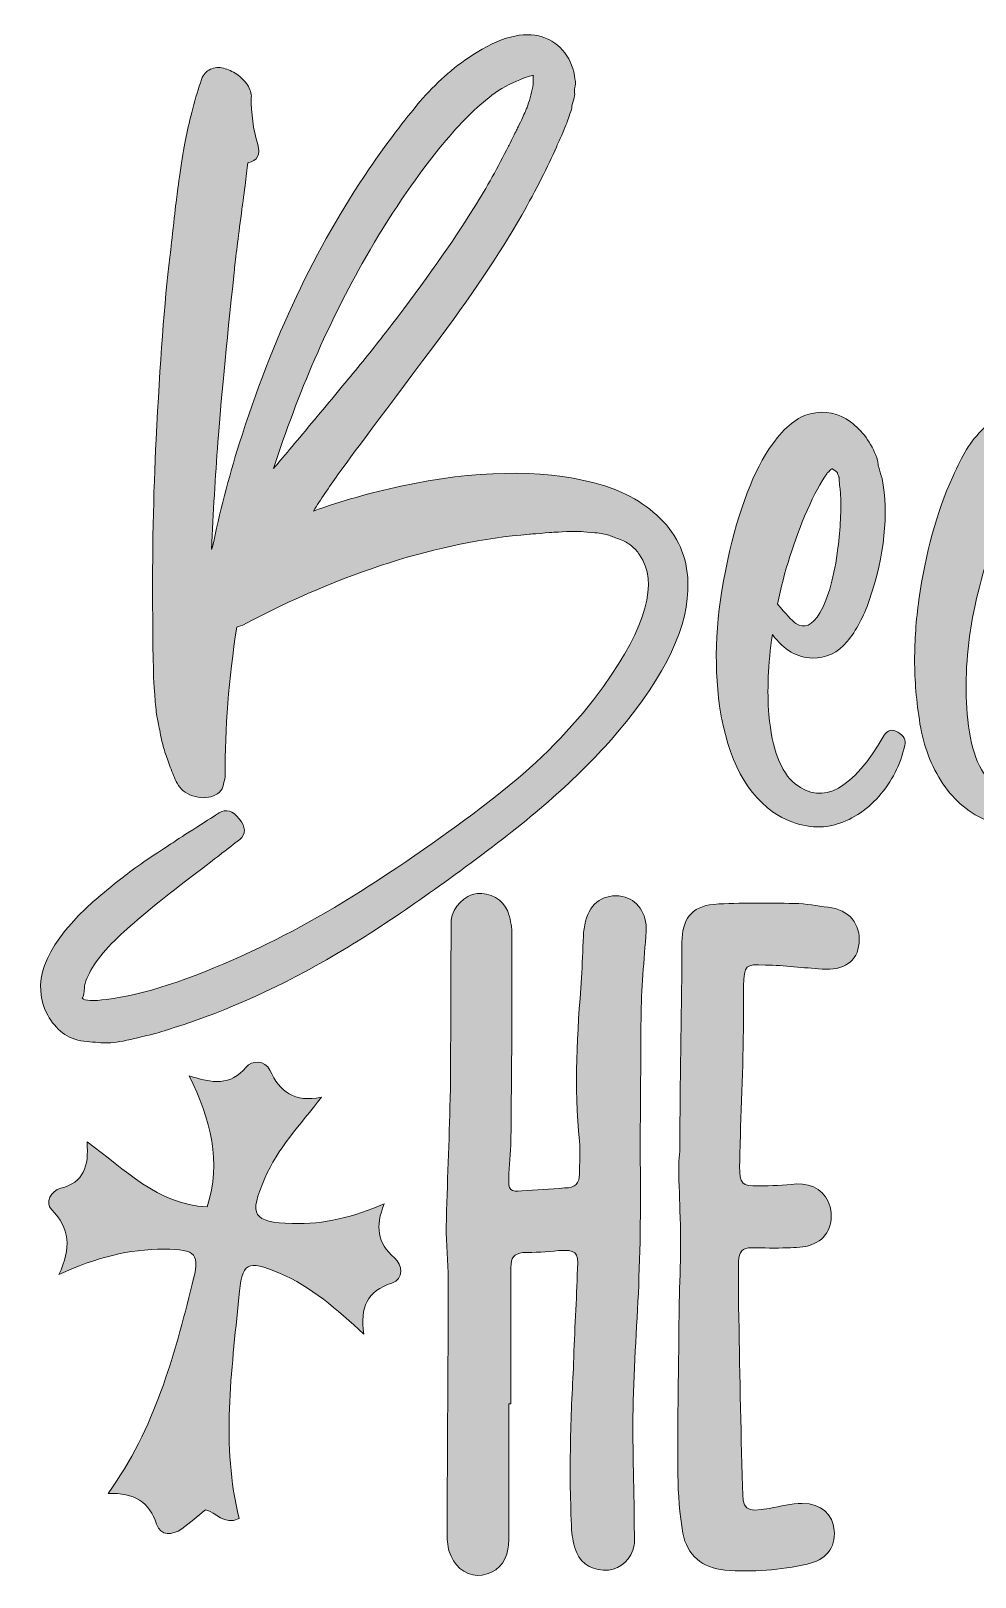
# Model space of a CAD drawing. Header units: inches. Extents: x 77 to 999, y -931 to -149.
# Drawn here: x 77 to 507, y -926 to -221 of the extents above; entities that cross this region are included whole.
import ezdxf

# ---------------------------------------------------------------- set-up
doc = ezdxf.new("R2010")
doc.units = ezdxf.units.IN
doc.header["$MEASUREMENT"] = 0
doc.layers.add('Layer 1', color=7, linetype='Continuous')

# ---------------------------------------------------------------- blocks, each defined once
blk = doc.blocks.new('block 3')
at = {"layer": 'Layer 1', "true_color": 0xff3c95}
h = blk.add_hatch(color=230, dxfattribs=at)
h.dxf.hatch_style = 2
edge = h.paths.add_edge_path()
edge.add_spline(control_points=[(294.79, -905.64), (294.79, -907.9), (294.79, -910.62), (294.34, -912.89), (293.43, -919.24), (288.9, -923.77), (282.55, -924.68), (277.11, -925.58), (270.77, -921.96), (268.5, -916.06), (267.14, -913.34), (266.68, -910.17), (266.68, -907.45), (266.68, -868.46), (267.14, -829.02), (267.14, -790.04), (267.14, -781.88), (266.23, -773.72), (266.23, -766.01), (266.68, -746.52), (267.59, -727.03), (268.04, -707.53), (268.5, -682.6), (268.04, -658.12), (268.5, -633.19), (268.5, -630.92), (268.5, -628.65), (268.5, -626.39), (269.4, -620.04), (274.39, -615.05), (280.28, -614.15), (286.18, -613.69), (292.07, -616.87), (294.34, -622.31), (295.24, -625.48), (296.15, -628.65), (296.15, -631.83), (296.15, -663.56), (296.15, -694.84), (295.7, -726.57), (295.7, -732.47), (294.79, -738.36), (294.79, -743.8), (294.34, -749.24), (295.7, -750.15), (300.68, -749.69), (307.03, -749.24), (313.83, -748.79), (320.18, -748.33), (325.16, -748.33), (326.98, -746.06), (326.98, -741.99), (326.98, -737), (327.43, -732.01), (326.98, -727.03), (324.26, -702.09), (326.07, -677.61), (327.88, -652.68), (328.34, -646.33), (328.34, -639.99), (328.79, -633.64), (328.79, -631.37), (329.24, -629.11), (329.7, -626.84), (331.96, -618.23), (338.31, -614.15), (346.47, -615.51), (353.27, -616.87), (357.8, -623.21), (357.35, -631.37), (356.44, -644.52), (355.08, -657.67), (355.08, -671.27), (354.63, -687.59), (355.08, -703.91), (354.63, -720.23), (354.63, -741.99), (355.08, -763.29), (354.18, -785.05), (353.72, -805), (351.91, -824.94), (351.46, -845.34), (351, -864.38), (351.91, -883.42), (351.91, -902.92), (351.91, -905.64), (352.36, -908.36), (351.91, -911.08), (350.55, -917.42), (346.02, -921.5), (340.12, -922.41), (333.78, -922.86), (327.88, -920.14), (325.62, -914.25), (324.26, -911.08), (323.8, -907.45), (323.35, -904.28), (322.9, -891.58), (322.44, -878.44), (322.9, -865.74), (322.9, -853.05), (323.8, -840.36), (324.26, -828.12), (324.71, -813.61), (325.62, -799.56), (326.07, -785.05), (326.52, -777.34), (325.16, -776.44), (317.46, -776.89), (312.02, -777.34), (306.58, -777.8), (301.14, -777.8), (297.06, -778.25), (295.7, -780.06), (295.7, -784.6), (295.7, -805.45), (295.7, -825.85), (295.7, -846.7), (295.24, -846.7), (295.24, -846.7), (294.79, -846.7), (294.79, -866.2), (294.79, -886.14), (294.79, -905.64)], knot_values=[0, 0, 0, 0, 1, 1, 1, 2, 2, 2, 3, 3, 3, 4, 4, 4, 5, 5, 5, 6, 6, 6, 7, 7, 7, 8, 8, 8, 9, 9, 9, 10, 10, 10, 11, 11, 11, 12, 12, 12, 13, 13, 13, 14, 14, 14, 15, 15, 15, 16, 16, 16, 17, 17, 17, 18, 18, 18, 19, 19, 19, 20, 20, 20, 21, 21, 21, 22, 22, 22, 23, 23, 23, 24, 24, 24, 25, 25, 25, 26, 26, 26, 27, 27, 27, 28, 28, 28, 29, 29, 29, 30, 30, 30, 31, 31, 31, 32, 32, 32, 33, 33, 33, 34, 34, 34, 35, 35, 35, 36, 36, 36, 37, 37, 37, 38, 38, 38, 39, 39, 39, 40, 40, 40, 41, 41, 41, 41], degree=3, periodic=1)
h = blk.add_hatch(color=230, dxfattribs=at)
h.dxf.hatch_style = 2
edge = h.paths.add_edge_path()
edge.add_spline(control_points=[(372.76, -758.76), (372.76, -751.51), (371.86, -743.8), (372.31, -736.09), (372.76, -732.01), (372.76, -728.39), (372.76, -723.85), (372.76, -694.84), (373.67, -665.83), (373.67, -636.36), (373.67, -626.39), (377.75, -620.04), (388.18, -619.13), (400.41, -618.23), (412.65, -618.68), (424.89, -618.68), (430.33, -618.68), (435.32, -620.04), (440.31, -620.49), (449.83, -621.4), (455.27, -628.2), (454.36, -636.81), (453.91, -644.97), (447.11, -649.51), (437.59, -648.6), (428.97, -648.15), (420.36, -646.79), (411.75, -646.79), (402.23, -646.33), (402.23, -646.79), (401.78, -656.31), (401.78, -677.61), (401.32, -698.92), (400.41, -720.68), (400.41, -726.57), (399.96, -732.47), (399.96, -738.36), (399.96, -746.52), (400.87, -747.43), (408.57, -747.43), (414.47, -747.43), (419.91, -746.97), (425.8, -746.52), (433.51, -746.06), (439.4, -750.15), (441.21, -756.95), (443.03, -764.65), (439.85, -771.9), (432.6, -774.17), (429.43, -775.53), (425.35, -775.53), (421.72, -775.53), (416.28, -775.99), (410.84, -775.53), (405.4, -775.53), (401.32, -775.53), (399.51, -777.34), (399.51, -781.88), (399.51, -788.68), (399.51, -795.48), (399.51, -802.28), (399.96, -829.48), (400.41, -857.13), (401.32, -884.33), (401.32, -895.21), (402.23, -896.12), (413.56, -894.3), (418.55, -893.4), (423.53, -892.04), (428.52, -892.04), (437.14, -892.04), (442.57, -897.02), (443.03, -904.28), (443.93, -912.44), (438.95, -917.88), (430.79, -919.69), (418.55, -922.41), (405.85, -923.32), (393.16, -922.41), (383.19, -921.5), (375.94, -915.61), (374.12, -905.64), (370.95, -888.41), (371.86, -869.37), (371.86, -852.14), (371.86, -838.09), (372.31, -824.04), (372.31, -809.98), (372.31, -793.21), (373.67, -775.99), (372.76, -758.76)], knot_values=[0, 0, 0, 0, 1, 1, 1, 2, 2, 2, 3, 3, 3, 4, 4, 4, 5, 5, 5, 6, 6, 6, 7, 7, 7, 8, 8, 8, 9, 9, 9, 10, 10, 10, 11, 11, 11, 12, 12, 12, 13, 13, 13, 14, 14, 14, 15, 15, 15, 16, 16, 16, 17, 17, 17, 18, 18, 18, 19, 19, 19, 20, 20, 20, 21, 21, 21, 22, 22, 22, 23, 23, 23, 24, 24, 24, 25, 25, 25, 26, 26, 26, 27, 27, 27, 28, 28, 28, 29, 29, 29, 30, 30, 30, 30], degree=3, periodic=1)
at = {"layer": 'Layer 1', "lineweight": 0}
for points, knots in [([(294.79, -905.64), (294.79, -907.9), (294.79, -910.62), (294.34, -912.89), (293.43, -919.24), (288.9, -923.77), (282.55, -924.68), (277.11, -925.58), (270.77, -921.96), (268.5, -916.06), (267.14, -913.34), (266.68, -910.17), (266.68, -907.45), (266.68, -868.46), (267.14, -829.02), (267.14, -790.04), (267.14, -781.88), (266.23, -773.72), (266.23, -766.01), (266.68, -746.52), (267.59, -727.03), (268.04, -707.53), (268.5, -682.6), (268.04, -658.12), (268.5, -633.19), (268.5, -630.92), (268.5, -628.65), (268.5, -626.39), (269.4, -620.04), (274.39, -615.05), (280.28, -614.15), (286.18, -613.69), (292.07, -616.87), (294.34, -622.31), (295.24, -625.48), (296.15, -628.65), (296.15, -631.83), (296.15, -663.56), (296.15, -694.84), (295.7, -726.57), (295.7, -732.47), (294.79, -738.36), (294.79, -743.8), (294.34, -749.24), (295.7, -750.15), (300.68, -749.69), (307.03, -749.24), (313.83, -748.79), (320.18, -748.33), (325.16, -748.33), (326.98, -746.06), (326.98, -741.99), (326.98, -737), (327.43, -732.01), (326.98, -727.03), (324.26, -702.09), (326.07, -677.61), (327.88, -652.68), (328.34, -646.33), (328.34, -639.99), (328.79, -633.64), (328.79, -631.37), (329.24, -629.11), (329.7, -626.84), (331.96, -618.23), (338.31, -614.15), (346.47, -615.51), (353.27, -616.87), (357.8, -623.21), (357.35, -631.37), (356.44, -644.52), (355.08, -657.67), (355.08, -671.27), (354.63, -687.59), (355.08, -703.91), (354.63, -720.23), (354.63, -741.99), (355.08, -763.29), (354.18, -785.05), (353.72, -805), (351.91, -824.94), (351.46, -845.34), (351, -864.38), (351.91, -883.42), (351.91, -902.92), (351.91, -905.64), (352.36, -908.36), (351.91, -911.08), (350.55, -917.42), (346.02, -921.5), (340.12, -922.41), (333.78, -922.86), (327.88, -920.14), (325.62, -914.25), (324.26, -911.08), (323.8, -907.45), (323.35, -904.28), (322.9, -891.58), (322.44, -878.44), (322.9, -865.74), (322.9, -853.05), (323.8, -840.36), (324.26, -828.12), (324.71, -813.61), (325.62, -799.56), (326.07, -785.05), (326.52, -777.34), (325.16, -776.44), (317.46, -776.89), (312.02, -777.34), (306.58, -777.8), (301.14, -777.8), (297.06, -778.25), (295.7, -780.06), (295.7, -784.6), (295.7, -805.45), (295.7, -825.85), (295.7, -846.7), (295.24, -846.7), (295.24, -846.7), (294.79, -846.7), (294.79, -866.2), (294.79, -886.14), (294.79, -905.64)], [0, 0, 0, 0, 1, 1, 1, 2, 2, 2, 3, 3, 3, 4, 4, 4, 5, 5, 5, 6, 6, 6, 7, 7, 7, 8, 8, 8, 9, 9, 9, 10, 10, 10, 11, 11, 11, 12, 12, 12, 13, 13, 13, 14, 14, 14, 15, 15, 15, 16, 16, 16, 17, 17, 17, 18, 18, 18, 19, 19, 19, 20, 20, 20, 21, 21, 21, 22, 22, 22, 23, 23, 23, 24, 24, 24, 25, 25, 25, 26, 26, 26, 27, 27, 27, 28, 28, 28, 29, 29, 29, 30, 30, 30, 31, 31, 31, 32, 32, 32, 33, 33, 33, 34, 34, 34, 35, 35, 35, 36, 36, 36, 37, 37, 37, 38, 38, 38, 39, 39, 39, 40, 40, 40, 41, 41, 41, 41]), ([(372.76, -758.76), (372.76, -751.51), (371.86, -743.8), (372.31, -736.09), (372.76, -732.01), (372.76, -728.39), (372.76, -723.85), (372.76, -694.84), (373.67, -665.83), (373.67, -636.36), (373.67, -626.39), (377.75, -620.04), (388.18, -619.13), (400.41, -618.23), (412.65, -618.68), (424.89, -618.68), (430.33, -618.68), (435.32, -620.04), (440.31, -620.49), (449.83, -621.4), (455.27, -628.2), (454.36, -636.81), (453.91, -644.97), (447.11, -649.51), (437.59, -648.6), (428.97, -648.15), (420.36, -646.79), (411.75, -646.79), (402.23, -646.33), (402.23, -646.79), (401.78, -656.31), (401.78, -677.61), (401.32, -698.92), (400.41, -720.68), (400.41, -726.57), (399.96, -732.47), (399.96, -738.36), (399.96, -746.52), (400.87, -747.43), (408.57, -747.43), (414.47, -747.43), (419.91, -746.97), (425.8, -746.52), (433.51, -746.06), (439.4, -750.15), (441.21, -756.95), (443.03, -764.65), (439.85, -771.9), (432.6, -774.17), (429.43, -775.53), (425.35, -775.53), (421.72, -775.53), (416.28, -775.99), (410.84, -775.53), (405.4, -775.53), (401.32, -775.53), (399.51, -777.34), (399.51, -781.88), (399.51, -788.68), (399.51, -795.48), (399.51, -802.28), (399.96, -829.48), (400.41, -857.13), (401.32, -884.33), (401.32, -895.21), (402.23, -896.12), (413.56, -894.3), (418.55, -893.4), (423.53, -892.04), (428.52, -892.04), (437.14, -892.04), (442.57, -897.02), (443.03, -904.28), (443.93, -912.44), (438.95, -917.88), (430.79, -919.69), (418.55, -922.41), (405.85, -923.32), (393.16, -922.41), (383.19, -921.5), (375.94, -915.61), (374.12, -905.64), (370.95, -888.41), (371.86, -869.37), (371.86, -852.14), (371.86, -838.09), (372.31, -824.04), (372.31, -809.98), (372.31, -793.21), (373.67, -775.99), (372.76, -758.76)], [0, 0, 0, 0, 1, 1, 1, 2, 2, 2, 3, 3, 3, 4, 4, 4, 5, 5, 5, 6, 6, 6, 7, 7, 7, 8, 8, 8, 9, 9, 9, 10, 10, 10, 11, 11, 11, 12, 12, 12, 13, 13, 13, 14, 14, 14, 15, 15, 15, 16, 16, 16, 17, 17, 17, 18, 18, 18, 19, 19, 19, 20, 20, 20, 21, 21, 21, 22, 22, 22, 23, 23, 23, 24, 24, 24, 25, 25, 25, 26, 26, 26, 27, 27, 27, 28, 28, 28, 29, 29, 29, 30, 30, 30, 30])]:
    blk.add_open_spline(points, degree=3, knots=knots, dxfattribs=at)
blk = doc.blocks.new('block 4')
at = {"layer": 'Layer 1', "true_color": 0x04d3da}
h = blk.add_hatch(color=132, dxfattribs=at)
h.dxf.hatch_style = 2
edge = h.paths.add_edge_path()
edge.add_spline(control_points=[(333.64, -427.1), (308.77, -420.85), (279.41, -421.37), (245.56, -428.66), (231.63, -431.65), (218.35, -435.43), (205.72, -439.98), (208.98, -434.78), (212.69, -429.25), (216.86, -423.39), (219.46, -419.74), (233.97, -400.28), (260.4, -365), (277.2, -342.73), (290.61, -322.82), (300.63, -305.24), (307.27, -293.39), (312.54, -283.04), (316.45, -274.19), (316.58, -273.8), (317, -272.82), (317.72, -271.26), (318.43, -269.7), (318.89, -268.72), (319.08, -268.33), (319.28, -267.94), (319.7, -266.93), (320.36, -265.3), (321.01, -263.68), (321.4, -262.64), (321.53, -262.18), (321.66, -261.72), (322.02, -260.68), (322.6, -259.05), (323.19, -257.43), (323.48, -256.39), (323.48, -255.93), (323.48, -255.48), (323.74, -254.44), (324.26, -252.81), (324.78, -251.18), (324.94, -250.14), (324.75, -249.68), (324.55, -249.23), (324.62, -248.15), (324.94, -246.46), (325.27, -244.77), (325.24, -243.66), (324.85, -243.14), (324.46, -238.71), (322.92, -234.74), (320.26, -231.23), (317.59, -227.71), (314.17, -225.3), (310.01, -224), (301.41, -221.27), (290.74, -224.07), (277.98, -232.4), (269.26, -238.13), (261.35, -245.16), (254.25, -253.49), (247.15, -261.82), (239.44, -272.04), (231.11, -284.15), (206.63, -319.95), (186.91, -361.68), (171.94, -409.33), (166.99, -424.95), (162.89, -440.77), (159.64, -456.78), (159.5, -456.91), (159.44, -457.04), (159.44, -457.17), (159.44, -457.3), (159.37, -457.37), (159.25, -457.37), (160.03, -440.7), (161, -424.43), (162.18, -408.54), (163.47, -391.36), (165.95, -365.58), (169.6, -331.21), (170.12, -325.88), (171.12, -317.64), (172.62, -306.51), (174.12, -295.38), (175.19, -287.01), (175.84, -281.41), (180.27, -280.37), (181.77, -277.58), (180.34, -273.02), (178.25, -265.99), (177.28, -258.83), (177.41, -251.54), (177.54, -249.71), (176.95, -247.83), (175.65, -245.87), (174.35, -243.92), (172.72, -242.29), (170.77, -240.99), (168.82, -239.69), (166.79, -238.78), (164.71, -238.26), (162.63, -237.74), (160.64, -237.9), (158.76, -238.75), (156.87, -239.59), (155.54, -241.12), (154.75, -243.33), (153.32, -247.37), (151.99, -251.8), (150.75, -256.61), (149.51, -261.43), (148.51, -265.69), (147.72, -269.4), (146.94, -273.12), (146.13, -277.87), (145.28, -283.66), (144.44, -289.45), (143.82, -293.85), (143.43, -296.84), (143.04, -299.84), (142.48, -304.59), (141.77, -311.1), (141.05, -317.61), (140.56, -322.03), (140.3, -324.38), (137.83, -344.56), (135.74, -372.22), (134.05, -407.37), (132.75, -432.11), (132.23, -459.12), (132.49, -488.42), (132.49, -489.07), (132.49, -491.57), (132.49, -495.93), (132.49, -500.3), (132.52, -503), (132.59, -504.04), (132.65, -505.08), (132.72, -507.55), (132.79, -511.46), (132.85, -515.37), (132.95, -518.03), (133.08, -519.47), (133.21, -520.9), (133.4, -523.37), (133.66, -526.89), (133.92, -530.4), (134.25, -533.04), (134.64, -534.8), (135.03, -536.55), (135.52, -538.96), (136.1, -542.02), (136.69, -545.08), (137.34, -547.65), (138.06, -549.74), (138.77, -551.82), (139.59, -554.13), (140.5, -556.67), (141.41, -559.21), (142.45, -561.65), (143.62, -563.99), (144.92, -566.6), (147.27, -568.48), (150.65, -569.65), (154.04, -570.83), (157.2, -570.86), (160.12, -569.75), (163.05, -568.65), (164.65, -566.53), (164.91, -563.41), (165.3, -562.62), (165.5, -561.58), (165.5, -560.28), (165.36, -539.06), (167.12, -516.6), (170.77, -492.91), (171.16, -492.78), (172.07, -492.45), (173.5, -491.93), (219.07, -467.85), (262.62, -454.05), (304.15, -450.53), (304.41, -450.53), (306.1, -450.4), (309.22, -450.14), (312.35, -449.88), (314.37, -449.72), (315.28, -449.65), (316.19, -449.59), (318.17, -449.49), (321.23, -449.36), (324.29, -449.23), (326.51, -449.23), (327.87, -449.36), (329.24, -449.49), (331.29, -449.65), (334.03, -449.85), (336.76, -450.04), (338.87, -450.43), (340.37, -451.02), (341.87, -451.6), (343.59, -452.26), (345.55, -452.97), (347.5, -453.69), (349.19, -454.63), (350.62, -455.8), (352.05, -456.98), (353.29, -458.34), (354.34, -459.9), (363.06, -472.4), (357.59, -492.39), (337.93, -519.86), (326.08, -536.26), (311.76, -551.3), (294.97, -564.97), (278.17, -578.64), (258.26, -593.02), (235.21, -608.12), (213.6, -622.19), (193.23, -633.51), (174.09, -642.1), (148.96, -653.69), (128.06, -660.46), (111.4, -662.41), (105.28, -663.32), (101.57, -663.13), (100.27, -661.83), (100.66, -661.96), (100.98, -660.85), (101.25, -658.51), (101.38, -656.68), (101.51, -655.58), (101.64, -655.19), (103.46, -649.07), (108.47, -642.04), (116.67, -634.1), (123.31, -627.72), (133.57, -619.22), (147.43, -608.61), (161.3, -598), (169.53, -591.65), (172.13, -589.57), (175, -587.1), (174.93, -583.97), (171.94, -580.2), (168.94, -576.42), (165.89, -575.51), (162.76, -577.47), (160.94, -578.64), (157.52, -580.82), (152.51, -584.01), (147.49, -587.2), (143.85, -589.54), (141.57, -591.04), (139.29, -592.53), (135.97, -594.75), (131.61, -597.68), (127.25, -600.61), (123.7, -603.11), (120.97, -605.2), (118.24, -607.28), (115.11, -609.75), (111.6, -612.62), (108.08, -615.48), (104.89, -618.28), (102.03, -621.01), (82.76, -639.37), (76.97, -655.58), (84.65, -669.64), (86.47, -672.89), (88.72, -675.56), (91.38, -677.65), (94.05, -679.73), (97.27, -681), (101.05, -681.45), (104.83, -681.91), (108.15, -682.17), (111.01, -682.24), (113.87, -682.3), (117.68, -681.78), (122.43, -680.67), (127.19, -679.57), (130.57, -678.75), (132.59, -678.23), (134.61, -677.71), (137.83, -676.73), (142.26, -675.3), (166.86, -667.49), (191.53, -656.29), (216.27, -641.71), (235.14, -630.65), (258.06, -614.96), (285.01, -594.65), (309.74, -576.16), (329.53, -558.2), (344.37, -540.75), (366.38, -514.71), (377.05, -491.93), (376.4, -472.4), (376.01, -460.82), (371.78, -451.12), (363.71, -443.31), (355.63, -435.49), (345.61, -430.09), (333.64, -427.1)], knot_values=[0, 0, 0, 0, 1, 1, 1, 2, 2, 2, 3, 3, 3, 4, 4, 4, 5, 5, 5, 6, 6, 6, 7, 7, 7, 8, 8, 8, 9, 9, 9, 10, 10, 10, 11, 11, 11, 12, 12, 12, 13, 13, 13, 14, 14, 14, 15, 15, 15, 16, 16, 16, 17, 17, 17, 18, 18, 18, 19, 19, 19, 20, 20, 20, 21, 21, 21, 22, 22, 22, 23, 23, 23, 24, 24, 24, 25, 25, 25, 26, 26, 26, 27, 27, 27, 28, 28, 28, 29, 29, 29, 30, 30, 30, 31, 31, 31, 32, 32, 32, 33, 33, 33, 34, 34, 34, 35, 35, 35, 36, 36, 36, 37, 37, 37, 38, 38, 38, 39, 39, 39, 40, 40, 40, 41, 41, 41, 42, 42, 42, 43, 43, 43, 44, 44, 44, 45, 45, 45, 46, 46, 46, 47, 47, 47, 48, 48, 48, 49, 49, 49, 50, 50, 50, 51, 51, 51, 52, 52, 52, 53, 53, 53, 54, 54, 54, 55, 55, 55, 56, 56, 56, 57, 57, 57, 58, 58, 58, 59, 59, 59, 60, 60, 60, 61, 61, 61, 62, 62, 62, 63, 63, 63, 64, 64, 64, 65, 65, 65, 66, 66, 66, 67, 67, 67, 68, 68, 68, 69, 69, 69, 70, 70, 70, 71, 71, 71, 72, 72, 72, 73, 73, 73, 74, 74, 74, 75, 75, 75, 76, 76, 76, 77, 77, 77, 78, 78, 78, 79, 79, 79, 80, 80, 80, 81, 81, 81, 82, 82, 82, 83, 83, 83, 84, 84, 84, 85, 85, 85, 86, 86, 86, 87, 87, 87, 88, 88, 88, 89, 89, 89, 90, 90, 90, 91, 91, 91, 92, 92, 92, 93, 93, 93, 94, 94, 94, 95, 95, 95, 96, 96, 96, 97, 97, 97, 98, 98, 98, 99, 99, 99, 100, 100, 100, 101, 101, 101, 102, 102, 102, 102], degree=3, periodic=1)
edge = h.paths.add_edge_path()
edge.add_spline(control_points=[(187.56, -420.65), (198.63, -386.15), (212.62, -354.06), (229.55, -324.38), (240.22, -305.76), (251.35, -289.29), (262.94, -274.97), (271.27, -264.69), (278.82, -256.94), (285.6, -251.73), (289.37, -248.61), (293.6, -246.07), (298.29, -244.12), (302.3, -242.33), (304.87, -241.51), (306.02, -241.64), (305.83, -241.78), (305.79, -242.39), (305.91, -243.53), (305.91, -244.44), (305.91, -245.09), (305.91, -245.48), (305.64, -247.04), (305.29, -248.71), (304.83, -250.46), (304.37, -252.22), (303.92, -253.75), (303.46, -255.05), (303.01, -256.35), (302.29, -258.05), (301.32, -260.13), (300.34, -262.21), (299.62, -263.71), (299.17, -264.62), (298.71, -265.53), (297.9, -267.16), (296.73, -269.5), (295.55, -271.85), (294.84, -273.28), (294.58, -273.8), (290.02, -283.17), (284.81, -292.48), (278.95, -301.72), (268.8, -318), (256.3, -335.77), (241.46, -355.04), (236.38, -361.68), (230.85, -368.64), (224.86, -375.93), (218.87, -383.22), (212.17, -391.3), (204.75, -400.15), (197.33, -409), (191.6, -415.84), (187.56, -420.65)], knot_values=[0, 0, 0, 0, 1, 1, 1, 2, 2, 2, 3, 3, 3, 4, 4, 4, 5, 5, 5, 6, 6, 6, 7, 7, 7, 8, 8, 8, 9, 9, 9, 10, 10, 10, 11, 11, 11, 12, 12, 12, 13, 13, 13, 14, 14, 14, 15, 15, 15, 16, 16, 16, 17, 17, 17, 18, 18, 18, 18], degree=3, periodic=1)
h = blk.add_hatch(color=132, dxfattribs=at)
h.dxf.hatch_style = 2
edge = h.paths.add_edge_path()
edge.add_spline(control_points=[(472.09, -540.75), (469.36, -539.19), (467.27, -539.65), (465.84, -542.12), (451.52, -566.86), (437.98, -574.21), (425.22, -564.19), (418.71, -558.98), (414.74, -548.5), (413.31, -532.74), (412.4, -521.94), (412.92, -509.77), (414.87, -496.23), (420.21, -503.26), (426.26, -506.84), (433.03, -506.97), (439.41, -507.1), (444.72, -504.59), (448.95, -499.45), (453.18, -494.31), (456.53, -488.09), (459.01, -480.8), (466.04, -459.97), (467.99, -441.42), (464.87, -425.14), (464.73, -424.63), (464.57, -424.04), (464.38, -423.39), (464.18, -422.74), (463.95, -421.99), (463.69, -421.14), (463.43, -420.29), (463.23, -419.68), (463.11, -419.29), (463.11, -418.38), (462.91, -417.2), (462.52, -415.77), (459.92, -408.87), (455.91, -403.4), (450.51, -399.37), (445.11, -395.33), (438.96, -394.09), (432.06, -395.66), (426.46, -396.96), (420.73, -401.58), (414.87, -409.52), (406.41, -421.37), (399.57, -439.14), (394.37, -462.83), (389.16, -486.79), (387.99, -508.79), (390.85, -528.84), (394.5, -553.45), (403.41, -570.04), (417.61, -578.64), (426.46, -583.58), (434.82, -585.05), (442.7, -583.03), (450.58, -581.01), (457.48, -576.65), (463.4, -569.95), (469.32, -563.24), (473.26, -555.53), (475.21, -546.81), (475.86, -544.33), (474.82, -542.31), (472.09, -540.75)], knot_values=[0, 0, 0, 0, 1, 1, 1, 2, 2, 2, 3, 3, 3, 4, 4, 4, 5, 5, 5, 6, 6, 6, 7, 7, 7, 8, 8, 8, 9, 9, 9, 10, 10, 10, 11, 11, 11, 12, 12, 12, 13, 13, 13, 14, 14, 14, 15, 15, 15, 16, 16, 16, 17, 17, 17, 18, 18, 18, 19, 19, 19, 20, 20, 20, 21, 21, 21, 22, 22, 22, 22], degree=3, periodic=1)
edge = h.paths.add_edge_path()
edge.add_spline(control_points=[(430.69, -439.79), (433.94, -432.37), (436.94, -426.77), (439.67, -423), (439.67, -423), (439.87, -422.6), (439.87, -422.6), (440.13, -422.48), (440.48, -422.18), (440.94, -421.73), (441.4, -421.27), (441.76, -420.92), (442.02, -420.65), (443.45, -421.7), (444.29, -422.28), (444.56, -422.41), (444.56, -422.67), (444.62, -423), (444.75, -423.39), (444.88, -423.78), (445.01, -424.1), (445.14, -424.36), (445.14, -424.49), (445.21, -424.63), (445.34, -424.75), (445.34, -424.75), (445.34, -425.14), (445.34, -425.14), (445.34, -425.8), (445.4, -426.8), (445.53, -428.17), (445.66, -429.54), (445.79, -430.55), (445.92, -431.2), (446.31, -439.53), (445.92, -448.06), (444.75, -456.78), (443.19, -469.54), (440.45, -479.37), (436.55, -486.27), (433.03, -492.13), (429.39, -493.76), (425.61, -491.15), (423.66, -489.72), (420.86, -486.79), (417.22, -482.36), (420.21, -467.65), (424.7, -453.46), (430.69, -439.79)], knot_values=[0, 0, 0, 0, 1, 1, 1, 2, 2, 2, 3, 3, 3, 4, 4, 4, 5, 5, 5, 6, 6, 6, 7, 7, 7, 8, 8, 8, 9, 9, 9, 10, 10, 10, 11, 11, 11, 12, 12, 12, 13, 13, 13, 14, 14, 14, 15, 15, 15, 16, 16, 16, 16], degree=3, periodic=1)
h = blk.add_hatch(color=132, dxfattribs=at)
h.dxf.hatch_style = 2
edge = h.paths.add_edge_path()
edge.add_spline(control_points=[(562.41, -540.65), (559.74, -539.16), (557.69, -539.65), (556.26, -542.12), (542.46, -565.82), (529.31, -573.5), (516.81, -565.16), (509.91, -560.61), (505.61, -550.58), (503.92, -535.09), (501.06, -507.23), (506.2, -476.83), (519.35, -443.89), (522.08, -437.12), (525.08, -431.13), (528.33, -425.92), (528.46, -425.8), (528.66, -425.47), (528.92, -424.95), (529.83, -423.65), (531.13, -422.02), (532.82, -420.07), (532.95, -419.94), (533.12, -419.74), (533.31, -419.48), (533.51, -419.22), (533.67, -419.09), (533.8, -419.09), (533.93, -419.09), (534.12, -419.03), (534.39, -418.89), (534.52, -418.77), (534.71, -418.64), (534.97, -418.5), (535.23, -418.38), (535.43, -418.24), (535.56, -418.11), (535.56, -418.24), (535.62, -418.5), (535.75, -418.89), (535.88, -419.29), (535.95, -419.55), (535.95, -419.68), (535.95, -419.68), (536.53, -424.36), (536.53, -424.36), (536.92, -427.36), (537.12, -430.35), (537.12, -433.35), (537.25, -444.41), (535.43, -456.13), (531.65, -468.5), (531.13, -470.32), (531.62, -472.11), (533.12, -473.87), (534.61, -475.63), (536.31, -476.57), (538.2, -476.7), (540.08, -476.83), (541.61, -475.98), (542.78, -474.16), (548.77, -461.79), (552.22, -449.62), (553.13, -437.64), (553.65, -431.91), (553.95, -427.58), (554.01, -424.66), (554.08, -421.73), (553.59, -417.89), (552.55, -413.13), (551.51, -408.38), (549.68, -404.51), (547.08, -401.51), (541.74, -395.53), (535.49, -393.51), (528.33, -395.46), (526.51, -395.07), (524.95, -395.01), (523.65, -395.27), (519.35, -396.18), (515.38, -398.36), (511.73, -401.81), (508.09, -405.26), (505.29, -408.64), (503.34, -411.96), (501.38, -415.28), (499.3, -419.42), (497.09, -424.36), (489.79, -440.51), (484.66, -459.19), (481.66, -480.41), (480.36, -489.65), (479.71, -498.83), (479.71, -507.94), (479.71, -517.06), (480.52, -526.72), (482.15, -536.94), (483.78, -547.17), (487.26, -556.25), (492.6, -564.19), (497.93, -572.13), (504.9, -577.86), (513.49, -581.37), (525.21, -586.06), (536.14, -584.59), (546.3, -576.98), (556.45, -569.36), (562.9, -559.3), (565.63, -546.81), (566.15, -544.2), (565.08, -542.15), (562.41, -540.65)], knot_values=[0, 0, 0, 0, 1, 1, 1, 2, 2, 2, 3, 3, 3, 4, 4, 4, 5, 5, 5, 6, 6, 6, 7, 7, 7, 8, 8, 8, 9, 9, 9, 10, 10, 10, 11, 11, 11, 12, 12, 12, 13, 13, 13, 14, 14, 14, 15, 15, 15, 16, 16, 16, 17, 17, 17, 18, 18, 18, 19, 19, 19, 20, 20, 20, 21, 21, 21, 22, 22, 22, 23, 23, 23, 24, 24, 24, 25, 25, 25, 26, 26, 26, 27, 27, 27, 28, 28, 28, 29, 29, 29, 30, 30, 30, 31, 31, 31, 32, 32, 32, 33, 33, 33, 34, 34, 34, 35, 35, 35, 36, 36, 36, 37, 37, 37, 37], degree=3, periodic=1)
at = {"layer": 'Layer 1', "lineweight": 0}
for points, knots in [([(333.64, -427.1), (308.77, -420.85), (279.41, -421.37), (245.56, -428.66), (231.63, -431.65), (218.35, -435.43), (205.72, -439.98), (208.98, -434.78), (212.69, -429.25), (216.86, -423.39), (219.46, -419.74), (233.97, -400.28), (260.4, -365), (277.2, -342.73), (290.61, -322.82), (300.63, -305.24), (307.27, -293.39), (312.54, -283.04), (316.45, -274.19), (316.58, -273.8), (317, -272.82), (317.72, -271.26), (318.43, -269.7), (318.89, -268.72), (319.08, -268.33), (319.28, -267.94), (319.7, -266.93), (320.36, -265.3), (321.01, -263.68), (321.4, -262.64), (321.53, -262.18), (321.66, -261.72), (322.02, -260.68), (322.6, -259.05), (323.19, -257.43), (323.48, -256.39), (323.48, -255.93), (323.48, -255.48), (323.74, -254.44), (324.26, -252.81), (324.78, -251.18), (324.94, -250.14), (324.75, -249.68), (324.55, -249.23), (324.62, -248.15), (324.94, -246.46), (325.27, -244.77), (325.24, -243.66), (324.85, -243.14), (324.46, -238.71), (322.92, -234.74), (320.26, -231.23), (317.59, -227.71), (314.17, -225.3), (310.01, -224), (301.41, -221.27), (290.74, -224.07), (277.98, -232.4), (269.26, -238.13), (261.35, -245.16), (254.25, -253.49), (247.15, -261.82), (239.44, -272.04), (231.11, -284.15), (206.63, -319.95), (186.91, -361.68), (171.94, -409.33), (166.99, -424.95), (162.89, -440.77), (159.64, -456.78), (159.5, -456.91), (159.44, -457.04), (159.44, -457.17), (159.44, -457.3), (159.37, -457.37), (159.25, -457.37), (160.03, -440.7), (161, -424.43), (162.18, -408.54), (163.47, -391.36), (165.95, -365.58), (169.6, -331.21), (170.12, -325.88), (171.12, -317.64), (172.62, -306.51), (174.12, -295.38), (175.19, -287.01), (175.84, -281.41), (180.27, -280.37), (181.77, -277.58), (180.34, -273.02), (178.25, -265.99), (177.28, -258.83), (177.41, -251.54), (177.54, -249.71), (176.95, -247.83), (175.65, -245.87), (174.35, -243.92), (172.72, -242.29), (170.77, -240.99), (168.82, -239.69), (166.79, -238.78), (164.71, -238.26), (162.63, -237.74), (160.64, -237.9), (158.76, -238.75), (156.87, -239.59), (155.54, -241.12), (154.75, -243.33), (153.32, -247.37), (151.99, -251.8), (150.75, -256.61), (149.51, -261.43), (148.51, -265.69), (147.72, -269.4), (146.94, -273.12), (146.13, -277.87), (145.28, -283.66), (144.44, -289.45), (143.82, -293.85), (143.43, -296.84), (143.04, -299.84), (142.48, -304.59), (141.77, -311.1), (141.05, -317.61), (140.56, -322.03), (140.3, -324.38), (137.83, -344.56), (135.74, -372.22), (134.05, -407.37), (132.75, -432.11), (132.23, -459.12), (132.49, -488.42), (132.49, -489.07), (132.49, -491.57), (132.49, -495.93), (132.49, -500.3), (132.52, -503), (132.59, -504.04), (132.65, -505.08), (132.72, -507.55), (132.79, -511.46), (132.85, -515.37), (132.95, -518.03), (133.08, -519.47), (133.21, -520.9), (133.4, -523.37), (133.66, -526.89), (133.92, -530.4), (134.25, -533.04), (134.64, -534.8), (135.03, -536.55), (135.52, -538.96), (136.1, -542.02), (136.69, -545.08), (137.34, -547.65), (138.06, -549.74), (138.77, -551.82), (139.59, -554.13), (140.5, -556.67), (141.41, -559.21), (142.45, -561.65), (143.62, -563.99), (144.92, -566.6), (147.27, -568.48), (150.65, -569.65), (154.04, -570.83), (157.2, -570.86), (160.12, -569.75), (163.05, -568.65), (164.65, -566.53), (164.91, -563.41), (165.3, -562.62), (165.5, -561.58), (165.5, -560.28), (165.36, -539.06), (167.12, -516.6), (170.77, -492.91), (171.16, -492.78), (172.07, -492.45), (173.5, -491.93), (219.07, -467.85), (262.62, -454.05), (304.15, -450.53), (304.41, -450.53), (306.1, -450.4), (309.22, -450.14), (312.35, -449.88), (314.37, -449.72), (315.28, -449.65), (316.19, -449.59), (318.17, -449.49), (321.23, -449.36), (324.29, -449.23), (326.51, -449.23), (327.87, -449.36), (329.24, -449.49), (331.29, -449.65), (334.03, -449.85), (336.76, -450.04), (338.87, -450.43), (340.37, -451.02), (341.87, -451.6), (343.59, -452.26), (345.55, -452.97), (347.5, -453.69), (349.19, -454.63), (350.62, -455.8), (352.05, -456.98), (353.29, -458.34), (354.34, -459.9), (363.06, -472.4), (357.59, -492.39), (337.93, -519.86), (326.08, -536.26), (311.76, -551.3), (294.97, -564.97), (278.17, -578.64), (258.26, -593.02), (235.21, -608.12), (213.6, -622.19), (193.23, -633.51), (174.09, -642.1), (148.96, -653.69), (128.06, -660.46), (111.4, -662.41), (105.28, -663.32), (101.57, -663.13), (100.27, -661.83), (100.66, -661.96), (100.98, -660.85), (101.25, -658.51), (101.38, -656.68), (101.51, -655.58), (101.64, -655.19), (103.46, -649.07), (108.47, -642.04), (116.67, -634.1), (123.31, -627.72), (133.57, -619.22), (147.43, -608.61), (161.3, -598), (169.53, -591.65), (172.13, -589.57), (175, -587.1), (174.93, -583.97), (171.94, -580.2), (168.94, -576.42), (165.89, -575.51), (162.76, -577.47), (160.94, -578.64), (157.52, -580.82), (152.51, -584.01), (147.49, -587.2), (143.85, -589.54), (141.57, -591.04), (139.29, -592.53), (135.97, -594.75), (131.61, -597.68), (127.25, -600.61), (123.7, -603.11), (120.97, -605.2), (118.24, -607.28), (115.11, -609.75), (111.6, -612.62), (108.08, -615.48), (104.89, -618.28), (102.03, -621.01), (82.76, -639.37), (76.97, -655.58), (84.65, -669.64), (86.47, -672.89), (88.72, -675.56), (91.38, -677.65), (94.05, -679.73), (97.27, -681), (101.05, -681.45), (104.83, -681.91), (108.15, -682.17), (111.01, -682.24), (113.87, -682.3), (117.68, -681.78), (122.43, -680.67), (127.19, -679.57), (130.57, -678.75), (132.59, -678.23), (134.61, -677.71), (137.83, -676.73), (142.26, -675.3), (166.86, -667.49), (191.53, -656.29), (216.27, -641.71), (235.14, -630.65), (258.06, -614.96), (285.01, -594.65), (309.74, -576.16), (329.53, -558.2), (344.37, -540.75), (366.38, -514.71), (377.05, -491.93), (376.4, -472.4), (376.01, -460.82), (371.78, -451.12), (363.71, -443.31), (355.63, -435.49), (345.61, -430.09), (333.64, -427.1)], [0, 0, 0, 0, 1, 1, 1, 2, 2, 2, 3, 3, 3, 4, 4, 4, 5, 5, 5, 6, 6, 6, 7, 7, 7, 8, 8, 8, 9, 9, 9, 10, 10, 10, 11, 11, 11, 12, 12, 12, 13, 13, 13, 14, 14, 14, 15, 15, 15, 16, 16, 16, 17, 17, 17, 18, 18, 18, 19, 19, 19, 20, 20, 20, 21, 21, 21, 22, 22, 22, 23, 23, 23, 24, 24, 24, 25, 25, 25, 26, 26, 26, 27, 27, 27, 28, 28, 28, 29, 29, 29, 30, 30, 30, 31, 31, 31, 32, 32, 32, 33, 33, 33, 34, 34, 34, 35, 35, 35, 36, 36, 36, 37, 37, 37, 38, 38, 38, 39, 39, 39, 40, 40, 40, 41, 41, 41, 42, 42, 42, 43, 43, 43, 44, 44, 44, 45, 45, 45, 46, 46, 46, 47, 47, 47, 48, 48, 48, 49, 49, 49, 50, 50, 50, 51, 51, 51, 52, 52, 52, 53, 53, 53, 54, 54, 54, 55, 55, 55, 56, 56, 56, 57, 57, 57, 58, 58, 58, 59, 59, 59, 60, 60, 60, 61, 61, 61, 62, 62, 62, 63, 63, 63, 64, 64, 64, 65, 65, 65, 66, 66, 66, 67, 67, 67, 68, 68, 68, 69, 69, 69, 70, 70, 70, 71, 71, 71, 72, 72, 72, 73, 73, 73, 74, 74, 74, 75, 75, 75, 76, 76, 76, 77, 77, 77, 78, 78, 78, 79, 79, 79, 80, 80, 80, 81, 81, 81, 82, 82, 82, 83, 83, 83, 84, 84, 84, 85, 85, 85, 86, 86, 86, 87, 87, 87, 88, 88, 88, 89, 89, 89, 90, 90, 90, 91, 91, 91, 92, 92, 92, 93, 93, 93, 94, 94, 94, 95, 95, 95, 96, 96, 96, 97, 97, 97, 98, 98, 98, 99, 99, 99, 100, 100, 100, 101, 101, 101, 102, 102, 102, 102]), ([(187.56, -420.65), (198.63, -386.15), (212.62, -354.06), (229.55, -324.38), (240.22, -305.76), (251.35, -289.29), (262.94, -274.97), (271.27, -264.69), (278.82, -256.94), (285.6, -251.73), (289.37, -248.61), (293.6, -246.07), (298.29, -244.12), (302.3, -242.33), (304.87, -241.51), (306.02, -241.64), (305.83, -241.78), (305.79, -242.39), (305.91, -243.53), (305.91, -244.44), (305.91, -245.09), (305.91, -245.48), (305.64, -247.04), (305.29, -248.71), (304.83, -250.46), (304.37, -252.22), (303.92, -253.75), (303.46, -255.05), (303.01, -256.35), (302.29, -258.05), (301.32, -260.13), (300.34, -262.21), (299.62, -263.71), (299.17, -264.62), (298.71, -265.53), (297.9, -267.16), (296.73, -269.5), (295.55, -271.85), (294.84, -273.28), (294.58, -273.8), (290.02, -283.17), (284.81, -292.48), (278.95, -301.72), (268.8, -318), (256.3, -335.77), (241.46, -355.04), (236.38, -361.68), (230.85, -368.64), (224.86, -375.93), (218.87, -383.22), (212.17, -391.3), (204.75, -400.15), (197.33, -409), (191.6, -415.84), (187.56, -420.65)], [0, 0, 0, 0, 1, 1, 1, 2, 2, 2, 3, 3, 3, 4, 4, 4, 5, 5, 5, 6, 6, 6, 7, 7, 7, 8, 8, 8, 9, 9, 9, 10, 10, 10, 11, 11, 11, 12, 12, 12, 13, 13, 13, 14, 14, 14, 15, 15, 15, 16, 16, 16, 17, 17, 17, 18, 18, 18, 18]), ([(472.09, -540.75), (469.36, -539.19), (467.27, -539.65), (465.84, -542.12), (451.52, -566.86), (437.98, -574.21), (425.22, -564.19), (418.71, -558.98), (414.74, -548.5), (413.31, -532.74), (412.4, -521.94), (412.92, -509.77), (414.87, -496.23), (420.21, -503.26), (426.26, -506.84), (433.03, -506.97), (439.41, -507.1), (444.72, -504.59), (448.95, -499.45), (453.18, -494.31), (456.53, -488.09), (459.01, -480.8), (466.04, -459.97), (467.99, -441.42), (464.87, -425.14), (464.73, -424.63), (464.57, -424.04), (464.38, -423.39), (464.18, -422.74), (463.95, -421.99), (463.69, -421.14), (463.43, -420.29), (463.23, -419.68), (463.11, -419.29), (463.11, -418.38), (462.91, -417.2), (462.52, -415.77), (459.92, -408.87), (455.91, -403.4), (450.51, -399.37), (445.11, -395.33), (438.96, -394.09), (432.06, -395.66), (426.46, -396.96), (420.73, -401.58), (414.87, -409.52), (406.41, -421.37), (399.57, -439.14), (394.37, -462.83), (389.16, -486.79), (387.99, -508.79), (390.85, -528.84), (394.5, -553.45), (403.41, -570.04), (417.61, -578.64), (426.46, -583.58), (434.82, -585.05), (442.7, -583.03), (450.58, -581.01), (457.48, -576.65), (463.4, -569.95), (469.32, -563.24), (473.26, -555.53), (475.21, -546.81), (475.86, -544.33), (474.82, -542.31), (472.09, -540.75)], [0, 0, 0, 0, 1, 1, 1, 2, 2, 2, 3, 3, 3, 4, 4, 4, 5, 5, 5, 6, 6, 6, 7, 7, 7, 8, 8, 8, 9, 9, 9, 10, 10, 10, 11, 11, 11, 12, 12, 12, 13, 13, 13, 14, 14, 14, 15, 15, 15, 16, 16, 16, 17, 17, 17, 18, 18, 18, 19, 19, 19, 20, 20, 20, 21, 21, 21, 22, 22, 22, 22]), ([(562.41, -540.65), (559.74, -539.16), (557.69, -539.65), (556.26, -542.12), (542.46, -565.82), (529.31, -573.5), (516.81, -565.16), (509.91, -560.61), (505.61, -550.58), (503.92, -535.09), (501.06, -507.23), (506.2, -476.83), (519.35, -443.89), (522.08, -437.12), (525.08, -431.13), (528.33, -425.92), (528.46, -425.8), (528.66, -425.47), (528.92, -424.95), (529.83, -423.65), (531.13, -422.02), (532.82, -420.07), (532.95, -419.94), (533.12, -419.74), (533.31, -419.48), (533.51, -419.22), (533.67, -419.09), (533.8, -419.09), (533.93, -419.09), (534.12, -419.03), (534.39, -418.89), (534.52, -418.77), (534.71, -418.64), (534.97, -418.5), (535.23, -418.38), (535.43, -418.24), (535.56, -418.11), (535.56, -418.24), (535.62, -418.5), (535.75, -418.89), (535.88, -419.29), (535.95, -419.55), (535.95, -419.68), (535.95, -419.68), (536.53, -424.36), (536.53, -424.36), (536.92, -427.36), (537.12, -430.35), (537.12, -433.35), (537.25, -444.41), (535.43, -456.13), (531.65, -468.5), (531.13, -470.32), (531.62, -472.11), (533.12, -473.87), (534.61, -475.63), (536.31, -476.57), (538.2, -476.7), (540.08, -476.83), (541.61, -475.98), (542.78, -474.16), (548.77, -461.79), (552.22, -449.62), (553.13, -437.64), (553.65, -431.91), (553.95, -427.58), (554.01, -424.66), (554.08, -421.73), (553.59, -417.89), (552.55, -413.13), (551.51, -408.38), (549.68, -404.51), (547.08, -401.51), (541.74, -395.53), (535.49, -393.51), (528.33, -395.46), (526.51, -395.07), (524.95, -395.01), (523.65, -395.27), (519.35, -396.18), (515.38, -398.36), (511.73, -401.81), (508.09, -405.26), (505.29, -408.64), (503.34, -411.96), (501.38, -415.28), (499.3, -419.42), (497.09, -424.36), (489.79, -440.51), (484.66, -459.19), (481.66, -480.41), (480.36, -489.65), (479.71, -498.83), (479.71, -507.94), (479.71, -517.06), (480.52, -526.72), (482.15, -536.94), (483.78, -547.17), (487.26, -556.25), (492.6, -564.19), (497.93, -572.13), (504.9, -577.86), (513.49, -581.37), (525.21, -586.06), (536.14, -584.59), (546.3, -576.98), (556.45, -569.36), (562.9, -559.3), (565.63, -546.81), (566.15, -544.2), (565.08, -542.15), (562.41, -540.65)], [0, 0, 0, 0, 1, 1, 1, 2, 2, 2, 3, 3, 3, 4, 4, 4, 5, 5, 5, 6, 6, 6, 7, 7, 7, 8, 8, 8, 9, 9, 9, 10, 10, 10, 11, 11, 11, 12, 12, 12, 13, 13, 13, 14, 14, 14, 15, 15, 15, 16, 16, 16, 17, 17, 17, 18, 18, 18, 19, 19, 19, 20, 20, 20, 21, 21, 21, 22, 22, 22, 23, 23, 23, 24, 24, 24, 25, 25, 25, 26, 26, 26, 27, 27, 27, 28, 28, 28, 29, 29, 29, 30, 30, 30, 31, 31, 31, 32, 32, 32, 33, 33, 33, 34, 34, 34, 35, 35, 35, 36, 36, 36, 37, 37, 37, 37]), ([(430.69, -439.79), (433.94, -432.37), (436.94, -426.77), (439.67, -423), (439.67, -423), (439.87, -422.6), (439.87, -422.6), (440.13, -422.48), (440.48, -422.18), (440.94, -421.73), (441.4, -421.27), (441.76, -420.92), (442.02, -420.65), (443.45, -421.7), (444.29, -422.28), (444.56, -422.41), (444.56, -422.67), (444.62, -423), (444.75, -423.39), (444.88, -423.78), (445.01, -424.1), (445.14, -424.36), (445.14, -424.49), (445.21, -424.63), (445.34, -424.75), (445.34, -424.75), (445.34, -425.14), (445.34, -425.14), (445.34, -425.8), (445.4, -426.8), (445.53, -428.17), (445.66, -429.54), (445.79, -430.55), (445.92, -431.2), (446.31, -439.53), (445.92, -448.06), (444.75, -456.78), (443.19, -469.54), (440.45, -479.37), (436.55, -486.27), (433.03, -492.13), (429.39, -493.76), (425.61, -491.15), (423.66, -489.72), (420.86, -486.79), (417.22, -482.36), (420.21, -467.65), (424.7, -453.46), (430.69, -439.79)], [0, 0, 0, 0, 1, 1, 1, 2, 2, 2, 3, 3, 3, 4, 4, 4, 5, 5, 5, 6, 6, 6, 7, 7, 7, 8, 8, 8, 9, 9, 9, 10, 10, 10, 11, 11, 11, 12, 12, 12, 13, 13, 13, 14, 14, 14, 15, 15, 15, 16, 16, 16, 16])]:
    blk.add_open_spline(points, degree=3, knots=knots, dxfattribs=at)
blk = doc.blocks.new('block 2')
at = {"layer": 'Layer 1', "true_color": 0x0153a5}
h = blk.add_hatch(color=154, dxfattribs=at)
h.dxf.hatch_style = 2
edge = h.paths.add_edge_path()
edge.add_spline(control_points=[(237.98, -755.63), (233.86, -765.81), (234.77, -773.3), (242.66, -780.17), (246.45, -783.46), (246.92, -789.81), (241.44, -791.64), (230.32, -795.34), (226.78, -802.53), (228.74, -815), (216.24, -803.43), (204.72, -793.25), (190.3, -787.12), (175.44, -780.79), (173.17, -782.02), (171.67, -798.25), (168.54, -832.01), (163.48, -865.74), (171.93, -898.89), (164.57, -902.28), (161.52, -895.99), (156.52, -895), (152.9, -897.89), (149.44, -900.92), (145.71, -903.56), (141.29, -906.7), (136.1, -906.97), (134.25, -901.45), (130.9, -891.44), (124.25, -887.05), (112.14, -887.49), (133.59, -857.75), (142.17, -824.97), (150.53, -792.13), (154.1, -778.08), (152.5, -776.31), (137.63, -776.25), (121.78, -776.17), (106.74, -779.92), (89.68, -787.8), (95.41, -775.64), (94.73, -766.61), (86.45, -758.28), (83.2, -755.01), (86.15, -749.61), (90.59, -748.47), (101, -745.8), (103.48, -738.53), (102.54, -727.38), (120.19, -739.96), (134.18, -755.76), (157.28, -756.94), (164, -736.4), (159.01, -717.46), (149.03, -697.21), (159.55, -700.65), (168.03, -701.96), (175.07, -693.29), (177.57, -690.2), (183.78, -690.1), (185.83, -694.61), (190.35, -704.53), (197.01, -709.62), (209.43, -706.94), (199.51, -719.77), (189.43, -730.36), (183.56, -743.92), (176.17, -761.01), (177.98, -763.88), (196.08, -764.52), (210.56, -765.04), (224.03, -761.47), (237.98, -755.63)], knot_values=[0, 0, 0, 0, 1, 1, 1, 2, 2, 2, 3, 3, 3, 4, 4, 4, 5, 5, 5, 6, 6, 6, 7, 7, 7, 8, 8, 8, 9, 9, 9, 10, 10, 10, 11, 11, 11, 12, 12, 12, 13, 13, 13, 14, 14, 14, 15, 15, 15, 16, 16, 16, 17, 17, 17, 18, 18, 18, 19, 19, 19, 20, 20, 20, 21, 21, 21, 22, 22, 22, 23, 23, 23, 24, 24, 24, 24], degree=3, periodic=1)
at = {"layer": 'Layer 1', "lineweight": 0}
blk.add_open_spline([(237.98, -755.63), (233.86, -765.81), (234.77, -773.3), (242.66, -780.17), (246.45, -783.46), (246.92, -789.81), (241.44, -791.64), (230.32, -795.34), (226.78, -802.53), (228.74, -815), (216.24, -803.43), (204.72, -793.25), (190.3, -787.12), (175.44, -780.79), (173.17, -782.02), (171.67, -798.25), (168.54, -832.01), (163.48, -865.74), (171.93, -898.89), (164.57, -902.28), (161.52, -895.99), (156.52, -895), (152.9, -897.89), (149.44, -900.92), (145.71, -903.56), (141.29, -906.7), (136.1, -906.97), (134.25, -901.45), (130.9, -891.44), (124.25, -887.05), (112.14, -887.49), (133.59, -857.75), (142.17, -824.97), (150.53, -792.13), (154.1, -778.08), (152.5, -776.31), (137.63, -776.25), (121.78, -776.17), (106.74, -779.92), (89.68, -787.8), (95.41, -775.64), (94.73, -766.61), (86.45, -758.28), (83.2, -755.01), (86.15, -749.61), (90.59, -748.47), (101, -745.8), (103.48, -738.53), (102.54, -727.38), (120.19, -739.96), (134.18, -755.76), (157.28, -756.94), (164, -736.4), (159.01, -717.46), (149.03, -697.21), (159.55, -700.65), (168.03, -701.96), (175.07, -693.29), (177.57, -690.2), (183.78, -690.1), (185.83, -694.61), (190.35, -704.53), (197.01, -709.62), (209.43, -706.94), (199.51, -719.77), (189.43, -730.36), (183.56, -743.92), (176.17, -761.01), (177.98, -763.88), (196.08, -764.52), (210.56, -765.04), (224.03, -761.47), (237.98, -755.63)], degree=3, knots=[0, 0, 0, 0, 1, 1, 1, 2, 2, 2, 3, 3, 3, 4, 4, 4, 5, 5, 5, 6, 6, 6, 7, 7, 7, 8, 8, 8, 9, 9, 9, 10, 10, 10, 11, 11, 11, 12, 12, 12, 13, 13, 13, 14, 14, 14, 15, 15, 15, 16, 16, 16, 17, 17, 17, 18, 18, 18, 19, 19, 19, 20, 20, 20, 21, 21, 21, 22, 22, 22, 23, 23, 23, 24, 24, 24, 24], dxfattribs=at)
at = {"layer": 'Layer 1'}
for name in ['block 4', 'block 3']:
    blk.add_blockref(name, (0, 0), dxfattribs=at)

msp = doc.modelspace()

# ---------------------------------------------------------------- block references
at = {"layer": 'Layer 1'}
msp.add_blockref('block 2', (0, 0), dxfattribs=at)

doc.saveas('drawing.dxf')
